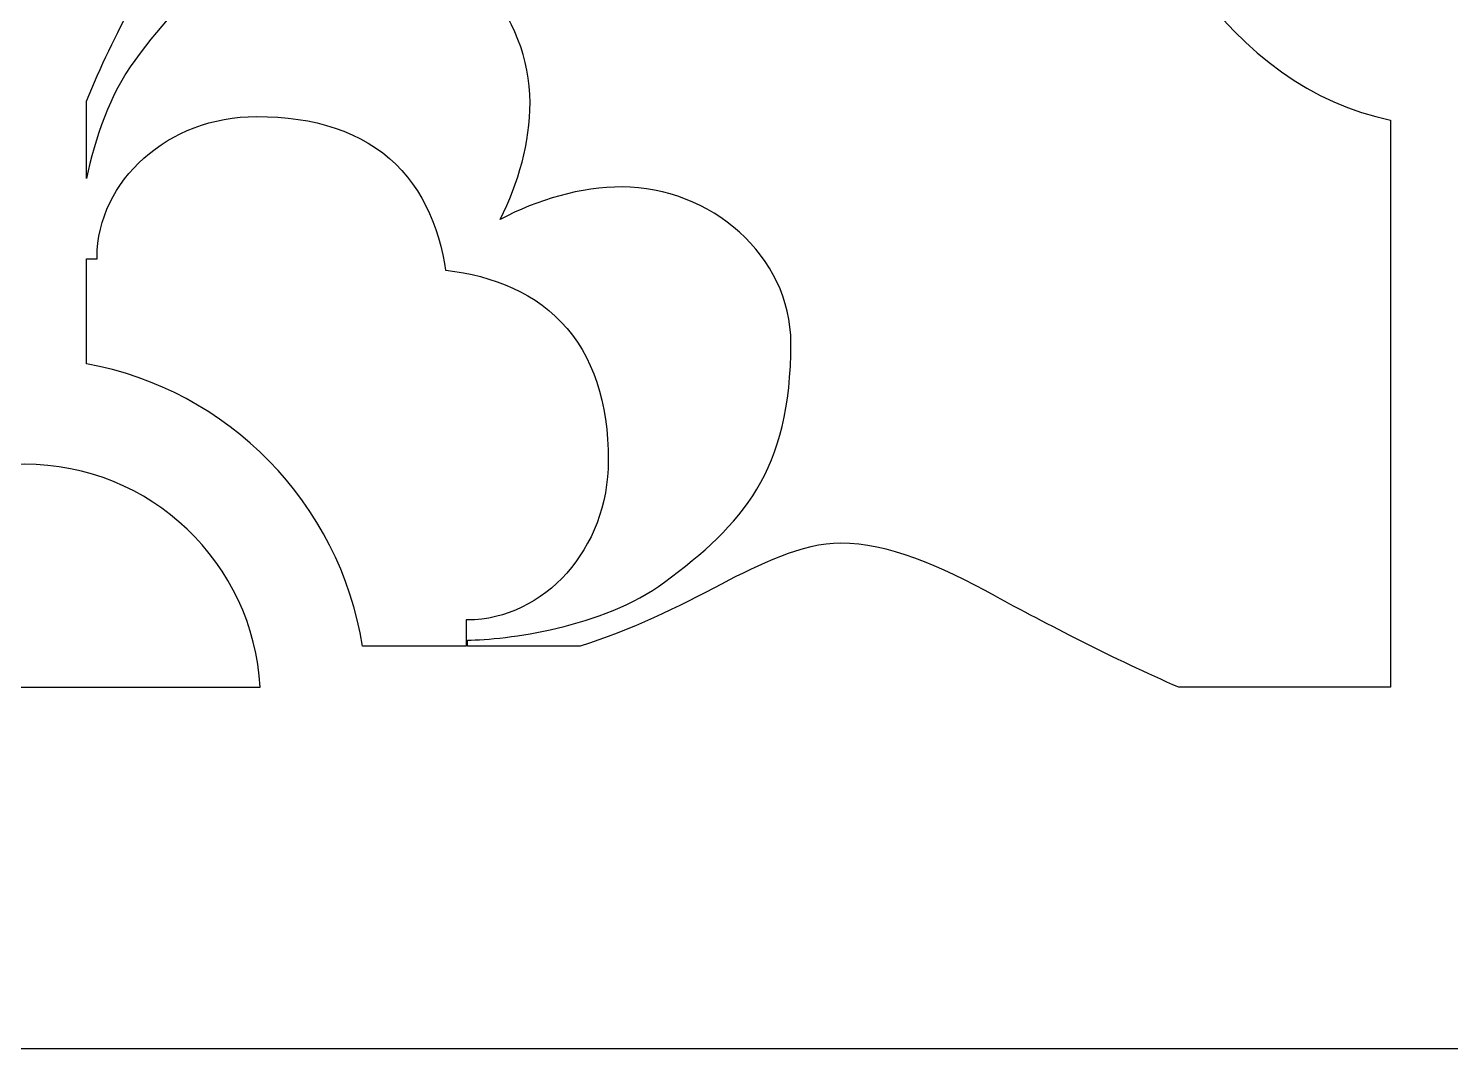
# Model space of a CAD drawing. Header units: centimetres. Extents: x 21.2 to 27, y -9 to 9.
# Drawn here: x 22.782 to 24.109, y -9 to -8.048 of the extents above; entities that cross this region are included whole.
import ezdxf

# ---------------------------------------------------------------- set-up
doc = ezdxf.new("R2010")
doc.units = ezdxf.units.CM
doc.header["$MEASUREMENT"] = 0
doc.layers.add('layer 1', color=7, linetype='Continuous')

msp = doc.modelspace()

# ---------------------------------------------------------------- linework, layer by layer
at = {"layer": 'layer 1', "color": 250}
for points, knots in [([(21.19047, -9.00019), (21.19047, -9.00019), (21.19047, -7.7491), (21.19047, -7.7491), (21.19047, -7.7491), (21.19047, -7.7491), (21.19047, -7.63661), (21.19047, -7.63661), (21.19047, -7.63661), (21.19047, -7.63661), (21.19047, -7.23319), (21.19047, -7.23319), (21.19047, -7.23319), (21.19047, -7.23319), (21.19047, -7.03897), (21.19047, -7.03897), (21.19047, -7.03897), (21.19047, -7.03897), (21.19047, -5.26695), (21.19047, -5.26695), (21.19047, -5.26695), (21.19047, -5.26695), (21.19047, -5.15446), (21.19047, -5.15446), (21.19047, -5.15446), (21.19047, -5.15446), (21.19047, -4.75104), (21.19047, -4.75104), (21.19047, -4.75104), (21.19047, -4.75104), (21.19047, -4.55682), (21.19047, -4.55682), (21.19047, -4.55682), (21.19047, -4.55682), (21.19047, -2.7848), (21.19047, -2.7848), (21.19047, -2.7848), (21.19047, -2.7848), (21.19047, -2.67231), (21.19047, -2.67231), (21.19047, -2.67231), (21.19047, -2.67231), (21.19047, -2.26889), (21.19047, -2.26889), (21.19047, -2.26889), (21.19047, -2.26889), (21.19047, -2.07467), (21.19047, -2.07467), (21.19047, -2.07467), (21.19047, -2.07467), (21.19047, -0.30265), (21.19047, -0.30265), (21.19047, -0.30265), (21.19047, -0.30265), (21.19047, -0.19016), (21.19047, -0.19016), (21.19047, -0.19016), (21.19047, -0.19016), (21.19047, 0.21326), (21.19047, 0.21326), (21.19047, 0.21326), (21.19047, 0.21326), (21.19047, 0.40748), (21.19047, 0.40748), (21.19047, 0.40748), (21.19047, 0.40748), (21.19047, 2.1795), (21.19047, 2.1795), (21.19047, 2.1795), (21.19047, 2.1795), (21.19047, 2.29199), (21.19047, 2.29199), (21.19047, 2.29199), (21.19047, 2.29199), (21.19047, 2.69541), (21.19047, 2.69541), (21.19047, 2.69541), (21.19047, 2.69541), (21.19047, 2.88963), (21.19047, 2.88963), (21.19047, 2.88963), (21.19047, 2.88963), (21.19047, 4.66165), (21.19047, 4.66165), (21.19047, 4.66165), (21.19047, 4.66165), (21.19047, 4.77414), (21.19047, 4.77414), (21.19047, 4.77414), (21.19047, 4.77414), (21.19047, 5.17756), (21.19047, 5.17756), (21.19047, 5.17756), (21.19047, 5.17756), (21.19047, 5.37178), (21.19047, 5.37178), (21.19047, 5.37178), (21.19047, 5.37178), (21.19047, 7.1438), (21.19047, 7.1438), (21.19047, 7.1438), (21.19047, 7.1438), (21.19047, 7.25629), (21.19047, 7.25629), (21.19047, 7.25629), (21.19047, 7.25629), (21.19047, 7.65971), (21.19047, 7.65971), (21.19047, 7.65971), (21.19047, 7.65971), (21.19047, 7.85393), (21.19047, 7.85393), (21.19047, 7.85393), (21.19047, 7.85393), (21.19047, 9.00077), (21.19047, 9.00077), (21.19047, 9.00077), (21.19047, 9.00077), (22.06369, 9.00077), (22.06369, 9.00077), (22.06369, 9.00077), (22.06369, 9.00077), (22.26069, 9.00077), (22.26069, 9.00077), (22.26069, 9.00077), (22.26069, 9.00077), (22.75317, 9.00077), (22.75317, 9.00077), (22.75317, 9.00077), (22.75317, 9.00077), (22.83643, 9.00077), (22.83643, 9.00077), (22.83643, 9.00077), (22.83643, 9.00077), (23.30109, 9.00077), (23.30109, 9.00077), (23.30109, 9.00077), (23.30109, 9.00077), (23.4937, 9.00077), (23.4937, 9.00077), (23.4937, 9.00077), (23.4937, 9.00077), (24.69645, 9.00077), (24.69645, 9.00077), (24.69645, 9.00077), (24.69645, 9.00077), (24.89344, 9.00077), (24.89344, 9.00077), (24.89344, 9.00077), (24.89344, 9.00077), (25.38592, 9.00077), (25.38592, 9.00077), (25.38592, 9.00077), (25.38592, 9.00077), (25.46919, 9.00077), (25.46919, 9.00077), (25.46919, 9.00077), (25.46919, 9.00077), (25.93384, 9.00077), (25.93384, 9.00077), (25.93384, 9.00077), (25.93384, 9.00077), (26.12645, 9.00077), (26.12645, 9.00077), (26.12645, 9.00077), (26.12645, 9.00077), (26.99977, 9.00077), (26.99977, 9.00077), (26.99977, 9.00077), (26.99977, 9.00077), (26.99977, 7.78696), (26.99977, 7.78696), (26.99977, 7.78696), (26.99977, 7.78696), (26.99977, 7.67444), (26.99977, 7.67444), (26.99977, 7.67444), (26.99977, 7.67444), (26.99977, 7.27121), (26.99977, 7.27121), (26.99977, 7.27121), (26.99977, 7.27121), (26.99977, 7.0909), (26.99977, 7.0909), (26.99977, 7.0909), (26.99977, 7.0909), (26.99977, 5.25821), (26.99977, 5.25821), (26.99977, 5.25821), (26.99977, 5.25821), (26.99977, 5.1457), (26.99977, 5.1457), (26.99977, 5.1457), (26.99977, 5.1457), (26.99977, 4.74247), (26.99977, 4.74247), (26.99977, 4.74247), (26.99977, 4.74247), (26.99977, 4.56216), (26.99977, 4.56216), (26.99977, 4.56216), (26.99977, 4.56216), (26.99977, 2.79003), (26.99977, 2.79003), (26.99977, 2.79003), (26.99977, 2.79003), (26.99977, 2.67751), (26.99977, 2.67751), (26.99977, 2.67751), (26.99977, 2.67751), (26.99977, 2.27429), (26.99977, 2.27429), (26.99977, 2.27429), (26.99977, 2.27429), (26.99977, 2.09398), (26.99977, 2.09398), (26.99977, 2.09398), (26.99977, 2.09398), (26.99977, 0.32184), (26.99977, 0.32184), (26.99977, 0.32184), (26.99977, 0.32184), (26.99977, 0.20933), (26.99977, 0.20933), (26.99977, 0.20933), (26.99977, 0.20933), (26.99977, -0.1939), (26.99977, -0.1939), (26.99977, -0.1939), (26.99977, -0.1939), (26.99977, -0.37421), (26.99977, -0.37421), (26.99977, -0.37421), (26.99977, -0.37421), (26.99977, -2.14634), (26.99977, -2.14634), (26.99977, -2.14634), (26.99977, -2.14634), (26.99977, -2.25886), (26.99977, -2.25886), (26.99977, -2.25886), (26.99977, -2.25886), (26.99977, -2.66208), (26.99977, -2.66208), (26.99977, -2.66208), (26.99977, -2.66208), (26.99977, -2.84239), (26.99977, -2.84239), (26.99977, -2.84239), (26.99977, -2.84239), (26.99977, -4.61452), (26.99977, -4.61452), (26.99977, -4.61452), (26.99977, -4.61452), (26.99977, -4.72704), (26.99977, -4.72704), (26.99977, -4.72704), (26.99977, -4.72704), (26.99977, -5.13027), (26.99977, -5.13027), (26.99977, -5.13027), (26.99977, -5.13027), (26.99977, -5.31058), (26.99977, -5.31058), (26.99977, -5.31058), (26.99977, -5.31058), (26.99977, -7.08271), (26.99977, -7.08271), (26.99977, -7.08271), (26.99977, -7.08271), (26.99977, -7.19522), (26.99977, -7.19522), (26.99977, -7.19522), (26.99977, -7.19522), (26.99977, -7.59845), (26.99977, -7.59845), (26.99977, -7.59845), (26.99977, -7.59845), (26.99977, -7.77876), (26.99977, -7.77876), (26.99977, -7.77876), (26.99977, -7.77876), (26.99977, -9.00019), (26.99977, -9.00019), (26.99977, -9.00019), (26.99977, -9.00019), (26.12655, -9.00019), (26.12655, -9.00019), (26.12655, -9.00019), (26.12655, -9.00019), (25.92852, -9.00019), (25.92852, -9.00019), (25.92852, -9.00019), (25.92852, -9.00019), (25.46919, -9.00019), (25.46919, -9.00019), (25.46919, -9.00019), (25.46919, -9.00019), (25.38592, -9.00019), (25.38592, -9.00019), (25.38592, -9.00019), (25.38592, -9.00019), (24.89003, -9.00019), (24.89003, -9.00019), (24.89003, -9.00019), (24.89003, -9.00019), (24.69651, -9.00019), (24.69651, -9.00019), (24.69651, -9.00019), (24.69651, -9.00019), (23.4938, -9.00019), (23.4938, -9.00019), (23.4938, -9.00019), (23.4938, -9.00019), (23.29577, -9.00019), (23.29577, -9.00019), (23.29577, -9.00019), (23.29577, -9.00019), (22.83643, -9.00019), (22.83643, -9.00019), (22.83643, -9.00019), (22.83643, -9.00019), (22.75317, -9.00019), (22.75317, -9.00019), (22.75317, -9.00019), (22.75317, -9.00019), (22.25728, -9.00019), (22.25728, -9.00019), (22.25728, -9.00019), (22.25728, -9.00019), (22.06376, -9.00019), (22.06376, -9.00019), (22.06376, -9.00019), (22.06376, -9.00019), (21.19047, -9.00019), (21.19047, -9.00019)], [0, 0, 0, 0, 0.0117647, 0.0117647, 0.0117647, 0.0117647, 0.0235294, 0.0235294, 0.0235294, 0.0235294, 0.0352941, 0.0352941, 0.0352941, 0.0352941, 0.0470588, 0.0470588, 0.0470588, 0.0470588, 0.0588235, 0.0588235, 0.0588235, 0.0588235, 0.0705882, 0.0705882, 0.0705882, 0.0705882, 0.0823529, 0.0823529, 0.0823529, 0.0823529, 0.0941176, 0.0941176, 0.0941176, 0.0941176, 0.1058824, 0.1058824, 0.1058824, 0.1058824, 0.1176471, 0.1176471, 0.1176471, 0.1176471, 0.1294118, 0.1294118, 0.1294118, 0.1294118, 0.1411765, 0.1411765, 0.1411765, 0.1411765, 0.1529412, 0.1529412, 0.1529412, 0.1529412, 0.1647059, 0.1647059, 0.1647059, 0.1647059, 0.1764706, 0.1764706, 0.1764706, 0.1764706, 0.1882353, 0.1882353, 0.1882353, 0.1882353, 0.2, 0.2, 0.2, 0.2, 0.2117647, 0.2117647, 0.2117647, 0.2117647, 0.2235294, 0.2235294, 0.2235294, 0.2235294, 0.2352941, 0.2352941, 0.2352941, 0.2352941, 0.2470588, 0.2470588, 0.2470588, 0.2470588, 0.2588235, 0.2588235, 0.2588235, 0.2588235, 0.2705882, 0.2705882, 0.2705882, 0.2705882, 0.2823529, 0.2823529, 0.2823529, 0.2823529, 0.2941176, 0.2941176, 0.2941176, 0.2941176, 0.3058824, 0.3058824, 0.3058824, 0.3058824, 0.3176471, 0.3176471, 0.3176471, 0.3176471, 0.3294118, 0.3294118, 0.3294118, 0.3294118, 0.3411765, 0.3411765, 0.3411765, 0.3411765, 0.3529412, 0.3529412, 0.3529412, 0.3529412, 0.3647059, 0.3647059, 0.3647059, 0.3647059, 0.3764706, 0.3764706, 0.3764706, 0.3764706, 0.3882353, 0.3882353, 0.3882353, 0.3882353, 0.4, 0.4, 0.4, 0.4, 0.4117647, 0.4117647, 0.4117647, 0.4117647, 0.4235294, 0.4235294, 0.4235294, 0.4235294, 0.4352941, 0.4352941, 0.4352941, 0.4352941, 0.4470588, 0.4470588, 0.4470588, 0.4470588, 0.4588235, 0.4588235, 0.4588235, 0.4588235, 0.4705882, 0.4705882, 0.4705882, 0.4705882, 0.4823529, 0.4823529, 0.4823529, 0.4823529, 0.4941176, 0.4941176, 0.4941176, 0.4941176, 0.5058824, 0.5058824, 0.5058824, 0.5058824, 0.5176471, 0.5176471, 0.5176471, 0.5176471, 0.5294118, 0.5294118, 0.5294118, 0.5294118, 0.5411765, 0.5411765, 0.5411765, 0.5411765, 0.5529412, 0.5529412, 0.5529412, 0.5529412, 0.5647059, 0.5647059, 0.5647059, 0.5647059, 0.5764706, 0.5764706, 0.5764706, 0.5764706, 0.5882353, 0.5882353, 0.5882353, 0.5882353, 0.6, 0.6, 0.6, 0.6, 0.6117647, 0.6117647, 0.6117647, 0.6117647, 0.6235294, 0.6235294, 0.6235294, 0.6235294, 0.6352941, 0.6352941, 0.6352941, 0.6352941, 0.6470588, 0.6470588, 0.6470588, 0.6470588, 0.6588235, 0.6588235, 0.6588235, 0.6588235, 0.6705882, 0.6705882, 0.6705882, 0.6705882, 0.6823529, 0.6823529, 0.6823529, 0.6823529, 0.6941176, 0.6941176, 0.6941176, 0.6941176, 0.7058824, 0.7058824, 0.7058824, 0.7058824, 0.7176471, 0.7176471, 0.7176471, 0.7176471, 0.7294118, 0.7294118, 0.7294118, 0.7294118, 0.7411765, 0.7411765, 0.7411765, 0.7411765, 0.7529412, 0.7529412, 0.7529412, 0.7529412, 0.7647059, 0.7647059, 0.7647059, 0.7647059, 0.7764706, 0.7764706, 0.7764706, 0.7764706, 0.7882353, 0.7882353, 0.7882353, 0.7882353, 0.8, 0.8, 0.8, 0.8, 0.8117647, 0.8117647, 0.8117647, 0.8117647, 0.8235294, 0.8235294, 0.8235294, 0.8235294, 0.8352941, 0.8352941, 0.8352941, 0.8352941, 0.8470588, 0.8470588, 0.8470588, 0.8470588, 0.8588235, 0.8588235, 0.8588235, 0.8588235, 0.8705882, 0.8705882, 0.8705882, 0.8705882, 0.8823529, 0.8823529, 0.8823529, 0.8823529, 0.8941176, 0.8941176, 0.8941176, 0.8941176, 0.9058824, 0.9058824, 0.9058824, 0.9058824, 0.9176471, 0.9176471, 0.9176471, 0.9176471, 0.9294118, 0.9294118, 0.9294118, 0.9294118, 0.9411765, 0.9411765, 0.9411765, 0.9411765, 0.9529412, 0.9529412, 0.9529412, 0.9529412, 0.9647059, 0.9647059, 0.9647059, 0.9647059, 0.9764706, 0.9764706, 0.9764706, 0.9764706, 1, 1, 1, 1]), ([(24.05313, -8.66309), (24.05313, -8.66309), (24.05313, -8.13378), (24.05313, -8.13378), (24.05313, -8.13378), (23.90784, -8.10441), (23.79538, -7.94493), (23.7876, -7.74927), (23.7876, -7.74927), (23.57159, -7.74677), (23.39594, -7.61678), (23.38362, -7.45334), (23.38362, -7.45334), (23.38362, -7.45334), (23.15074, -7.5242), (23.15074, -7.5242), (23.15074, -7.5242), (23.15074, -7.5242), (22.88314, -7.44277), (22.88314, -7.44277), (22.88314, -7.44277), (22.88314, -7.44277), (22.81683, -7.66966), (22.81683, -7.66966), (22.81683, -7.66966), (22.83482, -7.70623), (22.85334, -7.74134), (22.86842, -7.7691), (22.86842, -7.7691), (22.89759, -7.82157), (22.91799, -7.86969), (22.91799, -7.91344), (22.91799, -7.91344), (22.91799, -7.94989), (22.89759, -7.99073), (22.88008, -8.02426), (22.88008, -8.02426), (22.86468, -8.05327), (22.84929, -8.08419), (22.83643, -8.11626), (22.83643, -8.11626), (22.83643, -8.11626), (22.83643, -8.18835), (22.83643, -8.18835), (22.83643, -8.18835), (22.84433, -8.15122), (22.85832, -8.10943), (22.88155, -8.07821), (22.88155, -8.07821), (22.93549, -8.00529), (22.98505, -7.96011), (23.10464, -7.96011), (23.10464, -7.96011), (23.18629, -7.96011), (23.25043, -8.0359), (23.25043, -8.11758), (23.25043, -8.11758), (23.25043, -8.15453), (23.23968, -8.19268), (23.22264, -8.22647), (23.22264, -8.22647), (23.2576, -8.208), (23.29762, -8.19619), (23.33633, -8.19619), (23.33633, -8.19619), (23.41801, -8.19619), (23.49381, -8.26034), (23.49381, -8.34199), (23.49381, -8.34199), (23.49381, -8.46158), (23.44862, -8.51113), (23.37571, -8.56508), (23.37571, -8.56508), (23.31886, -8.60737), (23.22699, -8.61904), (23.19199, -8.61904), (23.19199, -8.61904), (23.19199, -8.61904), (23.19199, -8.62471), (23.19199, -8.62471), (23.19199, -8.62471), (23.19199, -8.62471), (23.29714, -8.62471), (23.29714, -8.62471), (23.29714, -8.62471), (23.34369, -8.61011), (23.3886, -8.58833), (23.42965, -8.56653), (23.42965, -8.56653), (23.46319, -8.54903), (23.50402, -8.52863), (23.54048, -8.52863), (23.54048, -8.52863), (23.58423, -8.52863), (23.63234, -8.54903), (23.68481, -8.57821), (23.68481, -8.57821), (23.73063, -8.60308), (23.79644, -8.63737), (23.85584, -8.66309), (23.85584, -8.66309), (23.85584, -8.66309), (24.05313, -8.66309), (24.05313, -8.66309)], [0, 0, 0, 0, 0.037037, 0.037037, 0.037037, 0.037037, 0.0740741, 0.0740741, 0.0740741, 0.0740741, 0.1111111, 0.1111111, 0.1111111, 0.1111111, 0.1481481, 0.1481481, 0.1481481, 0.1481481, 0.1851852, 0.1851852, 0.1851852, 0.1851852, 0.2222222, 0.2222222, 0.2222222, 0.2222222, 0.2592593, 0.2592593, 0.2592593, 0.2592593, 0.2962963, 0.2962963, 0.2962963, 0.2962963, 0.3333333, 0.3333333, 0.3333333, 0.3333333, 0.3703704, 0.3703704, 0.3703704, 0.3703704, 0.4074074, 0.4074074, 0.4074074, 0.4074074, 0.4444444, 0.4444444, 0.4444444, 0.4444444, 0.4814815, 0.4814815, 0.4814815, 0.4814815, 0.5185185, 0.5185185, 0.5185185, 0.5185185, 0.5555556, 0.5555556, 0.5555556, 0.5555556, 0.5925926, 0.5925926, 0.5925926, 0.5925926, 0.6296296, 0.6296296, 0.6296296, 0.6296296, 0.6666667, 0.6666667, 0.6666667, 0.6666667, 0.7037037, 0.7037037, 0.7037037, 0.7037037, 0.7407407, 0.7407407, 0.7407407, 0.7407407, 0.7777778, 0.7777778, 0.7777778, 0.7777778, 0.8148148, 0.8148148, 0.8148148, 0.8148148, 0.8518519, 0.8518519, 0.8518519, 0.8518519, 0.8888889, 0.8888889, 0.8888889, 0.8888889, 0.9259259, 0.9259259, 0.9259259, 0.9259259, 1, 1, 1, 1]), ([(22.83643, -8.2632), (22.83643, -8.2632), (22.83643, -8.36115), (22.83643, -8.36115), (22.83643, -8.36115), (22.96887, -8.38533), (23.07278, -8.49126), (23.09399, -8.62471), (23.09399, -8.62471), (23.09399, -8.62471), (23.19071, -8.62471), (23.19071, -8.62471), (23.19071, -8.62471), (23.19071, -8.62471), (23.19071, -8.60024), (23.19071, -8.60024), (23.19071, -8.60024), (23.19071, -8.60024), (23.19249, -8.60024), (23.19249, -8.60024), (23.19249, -8.60024), (23.19249, -8.60024), (23.19865, -8.60006), (23.19865, -8.60006), (23.19865, -8.60006), (23.19865, -8.60006), (23.20526, -8.59946), (23.20526, -8.59946), (23.20526, -8.59946), (23.20526, -8.59946), (23.2118, -8.59849), (23.2118, -8.59849), (23.2118, -8.59849), (23.2118, -8.59849), (23.21824, -8.59714), (23.21824, -8.59714), (23.21824, -8.59714), (23.21824, -8.59714), (23.22458, -8.59544), (23.22458, -8.59544), (23.22458, -8.59544), (23.22458, -8.59544), (23.23081, -8.59339), (23.23081, -8.59339), (23.23081, -8.59339), (23.23081, -8.59339), (23.2369, -8.59102), (23.2369, -8.59102), (23.2369, -8.59102), (23.2369, -8.59102), (23.24286, -8.58833), (23.24286, -8.58833), (23.24286, -8.58833), (23.24286, -8.58833), (23.24866, -8.58533), (23.24866, -8.58533), (23.24866, -8.58533), (23.24866, -8.58533), (23.25433, -8.58203), (23.25433, -8.58203), (23.25433, -8.58203), (23.25433, -8.58203), (23.25982, -8.57845), (23.25982, -8.57845), (23.25982, -8.57845), (23.25982, -8.57845), (23.26514, -8.57459), (23.26514, -8.57459), (23.26514, -8.57459), (23.26514, -8.57459), (23.27028, -8.57046), (23.27028, -8.57046), (23.27028, -8.57046), (23.27028, -8.57046), (23.27524, -8.56608), (23.27524, -8.56608), (23.27524, -8.56608), (23.27524, -8.56608), (23.28001, -8.56144), (23.28001, -8.56144), (23.28001, -8.56144), (23.28001, -8.56144), (23.28458, -8.55656), (23.28458, -8.55656), (23.28458, -8.55656), (23.28458, -8.55656), (23.28894, -8.55144), (23.28894, -8.55144), (23.28894, -8.55144), (23.28894, -8.55144), (23.29308, -8.54609), (23.29308, -8.54609), (23.29308, -8.54609), (23.29308, -8.54609), (23.297, -8.54053), (23.297, -8.54053), (23.297, -8.54053), (23.297, -8.54053), (23.30069, -8.53474), (23.30069, -8.53474), (23.30069, -8.53474), (23.30069, -8.53474), (23.30413, -8.52875), (23.30413, -8.52875), (23.30413, -8.52875), (23.30413, -8.52875), (23.30732, -8.52256), (23.30732, -8.52256), (23.30732, -8.52256), (23.30732, -8.52256), (23.31026, -8.51618), (23.31026, -8.51618), (23.31026, -8.51618), (23.31026, -8.51618), (23.31292, -8.50961), (23.31292, -8.50961), (23.31292, -8.50961), (23.31292, -8.50961), (23.31531, -8.50286), (23.31531, -8.50286), (23.31531, -8.50286), (23.31531, -8.50286), (23.3174, -8.49594), (23.3174, -8.49594), (23.3174, -8.49594), (23.3174, -8.49594), (23.3192, -8.48886), (23.3192, -8.48886), (23.3192, -8.48886), (23.3192, -8.48886), (23.32069, -8.48162), (23.32069, -8.48162), (23.32069, -8.48162), (23.32069, -8.48162), (23.32186, -8.47425), (23.32186, -8.47425), (23.32186, -8.47425), (23.32186, -8.47425), (23.32271, -8.46674), (23.32271, -8.46674), (23.32271, -8.46674), (23.32271, -8.46674), (23.32323, -8.45911), (23.32323, -8.45911), (23.32323, -8.45911), (23.32323, -8.45911), (23.3234, -8.45147), (23.3234, -8.45147), (23.3234, -8.45147), (23.3234, -8.45147), (23.32324, -8.44139), (23.32324, -8.44139), (23.32324, -8.44139), (23.32324, -8.44139), (23.32275, -8.43168), (23.32275, -8.43168), (23.32275, -8.43168), (23.32275, -8.43168), (23.32194, -8.42222), (23.32194, -8.42222), (23.32194, -8.42222), (23.32194, -8.42222), (23.3208, -8.41299), (23.3208, -8.41299), (23.3208, -8.41299), (23.3208, -8.41299), (23.31931, -8.40401), (23.31931, -8.40401), (23.31931, -8.40401), (23.31931, -8.40401), (23.31749, -8.39527), (23.31749, -8.39527), (23.31749, -8.39527), (23.31749, -8.39527), (23.31531, -8.38676), (23.31531, -8.38676), (23.31531, -8.38676), (23.31531, -8.38676), (23.31278, -8.3785), (23.31278, -8.3785), (23.31278, -8.3785), (23.31278, -8.3785), (23.30989, -8.37048), (23.30989, -8.37048), (23.30989, -8.37048), (23.30989, -8.37048), (23.30663, -8.36272), (23.30663, -8.36272), (23.30663, -8.36272), (23.30663, -8.36272), (23.30301, -8.35524), (23.30301, -8.35524), (23.30301, -8.35524), (23.30301, -8.35524), (23.29903, -8.34803), (23.29903, -8.34803), (23.29903, -8.34803), (23.29903, -8.34803), (23.29467, -8.34111), (23.29467, -8.34111), (23.29467, -8.34111), (23.29467, -8.34111), (23.28997, -8.3345), (23.28997, -8.3345), (23.28997, -8.3345), (23.28997, -8.3345), (23.28493, -8.32822), (23.28493, -8.32822), (23.28493, -8.32822), (23.28493, -8.32822), (23.27956, -8.32227), (23.27956, -8.32227), (23.27956, -8.32227), (23.27956, -8.32227), (23.27387, -8.31666), (23.27387, -8.31666), (23.27387, -8.31666), (23.27387, -8.31666), (23.2679, -8.31142), (23.2679, -8.31142), (23.2679, -8.31142), (23.2679, -8.31142), (23.26166, -8.30654), (23.26166, -8.30654), (23.26166, -8.30654), (23.26166, -8.30654), (23.25517, -8.30201), (23.25517, -8.30201), (23.25517, -8.30201), (23.25517, -8.30201), (23.24845, -8.29785), (23.24845, -8.29785), (23.24845, -8.29785), (23.24845, -8.29785), (23.24152, -8.29404), (23.24152, -8.29404), (23.24152, -8.29404), (23.24152, -8.29404), (23.2344, -8.29057), (23.2344, -8.29057), (23.2344, -8.29057), (23.2344, -8.29057), (23.22709, -8.28744), (23.22709, -8.28744), (23.22709, -8.28744), (23.22709, -8.28744), (23.21962, -8.28464), (23.21962, -8.28464), (23.21962, -8.28464), (23.21962, -8.28464), (23.212, -8.28214), (23.212, -8.28214), (23.212, -8.28214), (23.212, -8.28214), (23.20423, -8.27995), (23.20423, -8.27995), (23.20423, -8.27995), (23.20423, -8.27995), (23.19632, -8.27805), (23.19632, -8.27805), (23.19632, -8.27805), (23.19632, -8.27805), (23.18827, -8.27642), (23.18827, -8.27642), (23.18827, -8.27642), (23.18827, -8.27642), (23.18009, -8.27506), (23.18009, -8.27506), (23.18009, -8.27506), (23.18009, -8.27506), (23.17178, -8.27395), (23.17178, -8.27395), (23.17178, -8.27395), (23.17178, -8.27395), (23.17154, -8.27392), (23.17154, -8.27392), (23.17154, -8.27392), (23.17154, -8.27392), (23.17055, -8.26766), (23.17055, -8.26766), (23.17055, -8.26766), (23.17055, -8.26766), (23.16897, -8.25951), (23.16897, -8.25951), (23.16897, -8.25951), (23.16897, -8.25951), (23.16712, -8.2515), (23.16712, -8.2515), (23.16712, -8.2515), (23.16712, -8.2515), (23.16498, -8.24363), (23.16498, -8.24363), (23.16498, -8.24363), (23.16498, -8.24363), (23.16253, -8.23591), (23.16253, -8.23591), (23.16253, -8.23591), (23.16253, -8.23591), (23.15977, -8.22834), (23.15977, -8.22834), (23.15977, -8.22834), (23.15977, -8.22834), (23.15668, -8.22094), (23.15668, -8.22094), (23.15668, -8.22094), (23.15668, -8.22094), (23.15325, -8.21372), (23.15325, -8.21372), (23.15325, -8.21372), (23.15325, -8.21372), (23.14948, -8.2067), (23.14948, -8.2067), (23.14948, -8.2067), (23.14948, -8.2067), (23.14534, -8.19988), (23.14534, -8.19988), (23.14534, -8.19988), (23.14534, -8.19988), (23.14084, -8.1933), (23.14084, -8.1933), (23.14084, -8.1933), (23.14084, -8.1933), (23.13598, -8.18696), (23.13598, -8.18696), (23.13598, -8.18696), (23.13598, -8.18696), (23.13074, -8.18089), (23.13074, -8.18089), (23.13074, -8.18089), (23.13074, -8.18089), (23.12514, -8.17511), (23.12514, -8.17511), (23.12514, -8.17511), (23.12514, -8.17511), (23.11918, -8.16965), (23.11918, -8.16965), (23.11918, -8.16965), (23.11918, -8.16965), (23.11289, -8.16453), (23.11289, -8.16453), (23.11289, -8.16453), (23.11289, -8.16453), (23.10627, -8.15975), (23.10627, -8.15975), (23.10627, -8.15975), (23.10627, -8.15975), (23.09932, -8.15532), (23.09932, -8.15532), (23.09932, -8.15532), (23.09932, -8.15532), (23.09208, -8.15126), (23.09208, -8.15126), (23.09208, -8.15126), (23.09208, -8.15126), (23.08455, -8.14758), (23.08455, -8.14758), (23.08455, -8.14758), (23.08455, -8.14758), (23.07675, -8.14427), (23.07675, -8.14427), (23.07675, -8.14427), (23.07675, -8.14427), (23.06869, -8.14132), (23.06869, -8.14132), (23.06869, -8.14132), (23.06869, -8.14132), (23.06037, -8.13875), (23.06037, -8.13875), (23.06037, -8.13875), (23.06037, -8.13875), (23.05181, -8.13653), (23.05181, -8.13653), (23.05181, -8.13653), (23.05181, -8.13653), (23.043, -8.13467), (23.043, -8.13467), (23.043, -8.13467), (23.043, -8.13467), (23.03395, -8.13316), (23.03395, -8.13316), (23.03395, -8.13316), (23.03395, -8.13316), (23.02465, -8.132), (23.02465, -8.132), (23.02465, -8.132), (23.02465, -8.132), (23.01511, -8.13117), (23.01511, -8.13117), (23.01511, -8.13117), (23.01511, -8.13117), (23.00532, -8.13068), (23.00532, -8.13068), (23.00532, -8.13068), (23.00532, -8.13068), (22.99516, -8.13051), (22.99516, -8.13051), (22.99516, -8.13051), (22.99516, -8.13051), (22.98751, -8.13069), (22.98751, -8.13069), (22.98751, -8.13069), (22.98751, -8.13069), (22.97989, -8.1312), (22.97989, -8.1312), (22.97989, -8.1312), (22.97989, -8.1312), (22.97238, -8.13205), (22.97238, -8.13205), (22.97238, -8.13205), (22.97238, -8.13205), (22.965, -8.13322), (22.965, -8.13322), (22.965, -8.13322), (22.965, -8.13322), (22.95777, -8.13472), (22.95777, -8.13472), (22.95777, -8.13472), (22.95777, -8.13472), (22.95069, -8.13651), (22.95069, -8.13651), (22.95069, -8.13651), (22.95069, -8.13651), (22.94377, -8.13861), (22.94377, -8.13861), (22.94377, -8.13861), (22.94377, -8.13861), (22.93702, -8.14099), (22.93702, -8.14099), (22.93702, -8.14099), (22.93702, -8.14099), (22.93045, -8.14366), (22.93045, -8.14366), (22.93045, -8.14366), (22.93045, -8.14366), (22.92406, -8.14659), (22.92406, -8.14659), (22.92406, -8.14659), (22.92406, -8.14659), (22.91788, -8.14978), (22.91788, -8.14978), (22.91788, -8.14978), (22.91788, -8.14978), (22.91188, -8.15322), (22.91188, -8.15322), (22.91188, -8.15322), (22.91188, -8.15322), (22.9061, -8.15691), (22.9061, -8.15691), (22.9061, -8.15691), (22.9061, -8.15691), (22.90053, -8.16083), (22.90053, -8.16083), (22.90053, -8.16083), (22.90053, -8.16083), (22.89518, -8.16497), (22.89518, -8.16497), (22.89518, -8.16497), (22.89518, -8.16497), (22.89007, -8.16933), (22.89007, -8.16933), (22.89007, -8.16933), (22.89007, -8.16933), (22.88518, -8.1739), (22.88518, -8.1739), (22.88518, -8.1739), (22.88518, -8.1739), (22.88055, -8.17867), (22.88055, -8.17867), (22.88055, -8.17867), (22.88055, -8.17867), (22.87616, -8.18363), (22.87616, -8.18363), (22.87616, -8.18363), (22.87616, -8.18363), (22.87203, -8.18877), (22.87203, -8.18877), (22.87203, -8.18877), (22.87203, -8.18877), (22.86817, -8.19409), (22.86817, -8.19409), (22.86817, -8.19409), (22.86817, -8.19409), (22.86459, -8.19959), (22.86459, -8.19959), (22.86459, -8.19959), (22.86459, -8.19959), (22.86129, -8.20525), (22.86129, -8.20525), (22.86129, -8.20525), (22.86129, -8.20525), (22.85829, -8.21105), (22.85829, -8.21105), (22.85829, -8.21105), (22.85829, -8.21105), (22.8556, -8.21701), (22.8556, -8.21701), (22.8556, -8.21701), (22.8556, -8.21701), (22.85322, -8.2231), (22.85322, -8.2231), (22.85322, -8.2231), (22.85322, -8.2231), (22.85117, -8.22933), (22.85117, -8.22933), (22.85117, -8.22933), (22.85117, -8.22933), (22.84947, -8.23567), (22.84947, -8.23567), (22.84947, -8.23567), (22.84947, -8.23567), (22.84812, -8.24212), (22.84812, -8.24212), (22.84812, -8.24212), (22.84812, -8.24212), (22.84715, -8.24866), (22.84715, -8.24866), (22.84715, -8.24866), (22.84715, -8.24866), (22.84655, -8.25527), (22.84655, -8.25527), (22.84655, -8.25527), (22.84655, -8.25527), (22.84637, -8.26142), (22.84637, -8.26142), (22.84637, -8.26142), (22.84637, -8.26142), (22.84637, -8.2632), (22.84637, -8.2632), (22.84637, -8.2632), (22.84637, -8.2632), (22.83643, -8.2632), (22.83643, -8.2632)], [0, 0, 0, 0, 0.0074627, 0.0074627, 0.0074627, 0.0074627, 0.0149254, 0.0149254, 0.0149254, 0.0149254, 0.0223881, 0.0223881, 0.0223881, 0.0223881, 0.0298507, 0.0298507, 0.0298507, 0.0298507, 0.0373134, 0.0373134, 0.0373134, 0.0373134, 0.0447761, 0.0447761, 0.0447761, 0.0447761, 0.0522388, 0.0522388, 0.0522388, 0.0522388, 0.0597015, 0.0597015, 0.0597015, 0.0597015, 0.0671642, 0.0671642, 0.0671642, 0.0671642, 0.0746269, 0.0746269, 0.0746269, 0.0746269, 0.0820896, 0.0820896, 0.0820896, 0.0820896, 0.0895522, 0.0895522, 0.0895522, 0.0895522, 0.0970149, 0.0970149, 0.0970149, 0.0970149, 0.1044776, 0.1044776, 0.1044776, 0.1044776, 0.1119403, 0.1119403, 0.1119403, 0.1119403, 0.119403, 0.119403, 0.119403, 0.119403, 0.1268657, 0.1268657, 0.1268657, 0.1268657, 0.1343284, 0.1343284, 0.1343284, 0.1343284, 0.141791, 0.141791, 0.141791, 0.141791, 0.1492537, 0.1492537, 0.1492537, 0.1492537, 0.1567164, 0.1567164, 0.1567164, 0.1567164, 0.1641791, 0.1641791, 0.1641791, 0.1641791, 0.1716418, 0.1716418, 0.1716418, 0.1716418, 0.1791045, 0.1791045, 0.1791045, 0.1791045, 0.1865672, 0.1865672, 0.1865672, 0.1865672, 0.1940299, 0.1940299, 0.1940299, 0.1940299, 0.2014925, 0.2014925, 0.2014925, 0.2014925, 0.2089552, 0.2089552, 0.2089552, 0.2089552, 0.2164179, 0.2164179, 0.2164179, 0.2164179, 0.2238806, 0.2238806, 0.2238806, 0.2238806, 0.2313433, 0.2313433, 0.2313433, 0.2313433, 0.238806, 0.238806, 0.238806, 0.238806, 0.2462687, 0.2462687, 0.2462687, 0.2462687, 0.2537313, 0.2537313, 0.2537313, 0.2537313, 0.261194, 0.261194, 0.261194, 0.261194, 0.2686567, 0.2686567, 0.2686567, 0.2686567, 0.2761194, 0.2761194, 0.2761194, 0.2761194, 0.2835821, 0.2835821, 0.2835821, 0.2835821, 0.2910448, 0.2910448, 0.2910448, 0.2910448, 0.2985075, 0.2985075, 0.2985075, 0.2985075, 0.3059701, 0.3059701, 0.3059701, 0.3059701, 0.3134328, 0.3134328, 0.3134328, 0.3134328, 0.3208955, 0.3208955, 0.3208955, 0.3208955, 0.3283582, 0.3283582, 0.3283582, 0.3283582, 0.3358209, 0.3358209, 0.3358209, 0.3358209, 0.3432836, 0.3432836, 0.3432836, 0.3432836, 0.3507463, 0.3507463, 0.3507463, 0.3507463, 0.358209, 0.358209, 0.358209, 0.358209, 0.3656716, 0.3656716, 0.3656716, 0.3656716, 0.3731343, 0.3731343, 0.3731343, 0.3731343, 0.380597, 0.380597, 0.380597, 0.380597, 0.3880597, 0.3880597, 0.3880597, 0.3880597, 0.3955224, 0.3955224, 0.3955224, 0.3955224, 0.4029851, 0.4029851, 0.4029851, 0.4029851, 0.4104478, 0.4104478, 0.4104478, 0.4104478, 0.4179104, 0.4179104, 0.4179104, 0.4179104, 0.4253731, 0.4253731, 0.4253731, 0.4253731, 0.4328358, 0.4328358, 0.4328358, 0.4328358, 0.4402985, 0.4402985, 0.4402985, 0.4402985, 0.4477612, 0.4477612, 0.4477612, 0.4477612, 0.4552239, 0.4552239, 0.4552239, 0.4552239, 0.4626866, 0.4626866, 0.4626866, 0.4626866, 0.4701493, 0.4701493, 0.4701493, 0.4701493, 0.4776119, 0.4776119, 0.4776119, 0.4776119, 0.4850746, 0.4850746, 0.4850746, 0.4850746, 0.4925373, 0.4925373, 0.4925373, 0.4925373, 0.5, 0.5, 0.5, 0.5, 0.5074627, 0.5074627, 0.5074627, 0.5074627, 0.5149254, 0.5149254, 0.5149254, 0.5149254, 0.5223881, 0.5223881, 0.5223881, 0.5223881, 0.5298507, 0.5298507, 0.5298507, 0.5298507, 0.5373134, 0.5373134, 0.5373134, 0.5373134, 0.5447761, 0.5447761, 0.5447761, 0.5447761, 0.5522388, 0.5522388, 0.5522388, 0.5522388, 0.5597015, 0.5597015, 0.5597015, 0.5597015, 0.5671642, 0.5671642, 0.5671642, 0.5671642, 0.5746269, 0.5746269, 0.5746269, 0.5746269, 0.5820896, 0.5820896, 0.5820896, 0.5820896, 0.5895522, 0.5895522, 0.5895522, 0.5895522, 0.5970149, 0.5970149, 0.5970149, 0.5970149, 0.6044776, 0.6044776, 0.6044776, 0.6044776, 0.6119403, 0.6119403, 0.6119403, 0.6119403, 0.619403, 0.619403, 0.619403, 0.619403, 0.6268657, 0.6268657, 0.6268657, 0.6268657, 0.6343284, 0.6343284, 0.6343284, 0.6343284, 0.641791, 0.641791, 0.641791, 0.641791, 0.6492537, 0.6492537, 0.6492537, 0.6492537, 0.6567164, 0.6567164, 0.6567164, 0.6567164, 0.6641791, 0.6641791, 0.6641791, 0.6641791, 0.6716418, 0.6716418, 0.6716418, 0.6716418, 0.6791045, 0.6791045, 0.6791045, 0.6791045, 0.6865672, 0.6865672, 0.6865672, 0.6865672, 0.6940299, 0.6940299, 0.6940299, 0.6940299, 0.7014925, 0.7014925, 0.7014925, 0.7014925, 0.7089552, 0.7089552, 0.7089552, 0.7089552, 0.7164179, 0.7164179, 0.7164179, 0.7164179, 0.7238806, 0.7238806, 0.7238806, 0.7238806, 0.7313433, 0.7313433, 0.7313433, 0.7313433, 0.738806, 0.738806, 0.738806, 0.738806, 0.7462687, 0.7462687, 0.7462687, 0.7462687, 0.7537313, 0.7537313, 0.7537313, 0.7537313, 0.761194, 0.761194, 0.761194, 0.761194, 0.7686567, 0.7686567, 0.7686567, 0.7686567, 0.7761194, 0.7761194, 0.7761194, 0.7761194, 0.7835821, 0.7835821, 0.7835821, 0.7835821, 0.7910448, 0.7910448, 0.7910448, 0.7910448, 0.7985075, 0.7985075, 0.7985075, 0.7985075, 0.8059701, 0.8059701, 0.8059701, 0.8059701, 0.8134328, 0.8134328, 0.8134328, 0.8134328, 0.8208955, 0.8208955, 0.8208955, 0.8208955, 0.8283582, 0.8283582, 0.8283582, 0.8283582, 0.8358209, 0.8358209, 0.8358209, 0.8358209, 0.8432836, 0.8432836, 0.8432836, 0.8432836, 0.8507463, 0.8507463, 0.8507463, 0.8507463, 0.858209, 0.858209, 0.858209, 0.858209, 0.8656716, 0.8656716, 0.8656716, 0.8656716, 0.8731343, 0.8731343, 0.8731343, 0.8731343, 0.880597, 0.880597, 0.880597, 0.880597, 0.8880597, 0.8880597, 0.8880597, 0.8880597, 0.8955224, 0.8955224, 0.8955224, 0.8955224, 0.9029851, 0.9029851, 0.9029851, 0.9029851, 0.9104478, 0.9104478, 0.9104478, 0.9104478, 0.9179104, 0.9179104, 0.9179104, 0.9179104, 0.9253731, 0.9253731, 0.9253731, 0.9253731, 0.9328358, 0.9328358, 0.9328358, 0.9328358, 0.9402985, 0.9402985, 0.9402985, 0.9402985, 0.9477612, 0.9477612, 0.9477612, 0.9477612, 0.9552239, 0.9552239, 0.9552239, 0.9552239, 0.9626866, 0.9626866, 0.9626866, 0.9626866, 0.9701493, 0.9701493, 0.9701493, 0.9701493, 0.9776119, 0.9776119, 0.9776119, 0.9776119, 0.9850746, 0.9850746, 0.9850746, 0.9850746, 1, 1, 1, 1]), ([(22.55887, -8.66309), (22.56514, -8.54711), (22.6612, -8.45496), (22.77874, -8.45496), (22.77874, -8.45496), (22.89629, -8.45496), (22.99234, -8.54711), (22.99862, -8.66309), (22.99862, -8.66309), (22.99862, -8.66309), (22.55887, -8.66309), (22.55887, -8.66309)], [0, 0, 0, 0, 0.25, 0.25, 0.25, 0.25, 0.5, 0.5, 0.5, 0.5, 1, 1, 1, 1])]:
    msp.add_open_spline(points, degree=3, knots=knots, dxfattribs=at)

doc.saveas('drawing.dxf')
